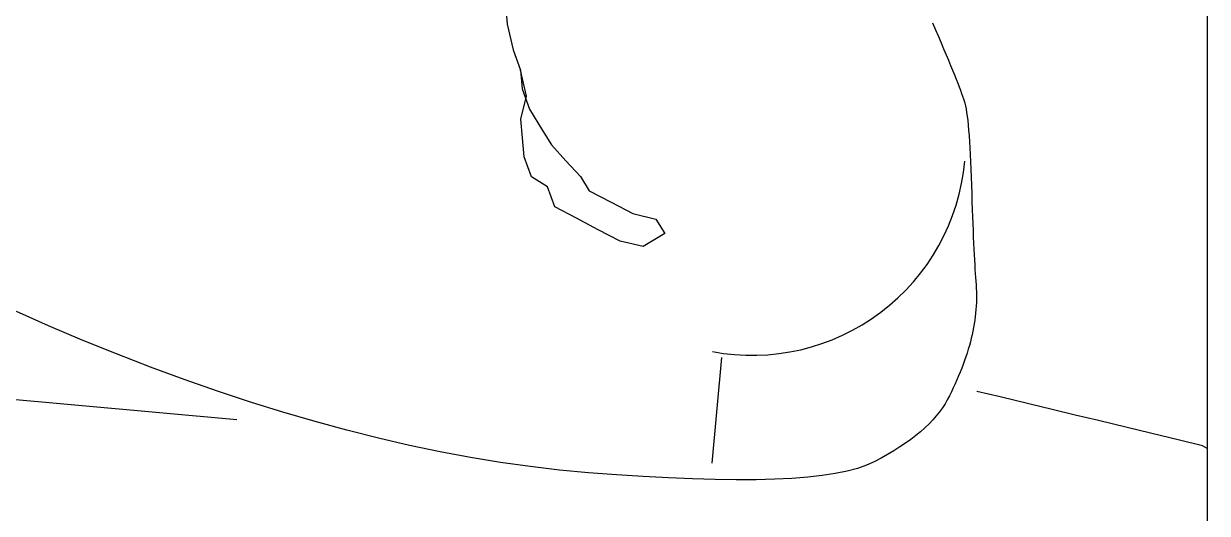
# Model space of a CAD drawing. Header units: metres. Extents: x 1905 to 1922.2, y 1773.7 to 1790.9.
# Drawn here: x 1911.597 to 1911.9294, y 1789.2966 to 1789.4341 of the extents above; entities that cross this region are included whole.
import ezdxf

# ---------------------------------------------------------------- set-up
doc = ezdxf.new("R2010")
doc.units = ezdxf.units.M

# ---------------------------------------------------------------- blocks, each defined once
blk = doc.blocks.new('scrivania_4')
at = {"linetype": 'Continuous'}
for p, q in [((306.5096710676091, 147.5767956288964), (306.5096710676091, 146.8693675649483)), ((306.312549232541, 147.2650657994272), (306.3129989863876, 147.2597989039969)), ((306.3129989863876, 147.2597989039969), (306.3146827915637, 147.252515838356)), ((306.4324795620153, 147.2601372316731), (306.4333202918826, 147.2581962893018)), ((306.4333202918826, 147.2581962893018), (306.4341279788298, 147.2563188541371)), ((306.4341279788298, 147.2563188541371), (306.4348951731956, 147.2545252363398)), ((306.4348951731956, 147.2545252363398), (306.4356218749829, 147.2528154359088)), ((306.4356218749829, 147.2528154359088), (306.4363071120135, 147.2511896870928)), ((306.3146827915637, 147.252515838356), (306.3167580251441, 147.2468572802727)), ((306.4363071120135, 147.2511896870928), (306.4369535665694, 147.249646314971)), ((306.4369535665694, 147.249646314971), (306.4375587906172, 147.2481879666411)), ((306.3167580251441, 147.2468572802727), (306.3172089854163, 147.2415911227708)), ((306.3184418303201, 147.2395742146318), (306.3167580251441, 147.2468572802727)), ((306.4375587906172, 147.2481879666411), (306.4381242600141, 147.246812229253)), ((306.4381242600141, 147.246812229253), (306.438648498902, 147.245521515656)), ((306.438648498902, 147.245521515656), (306.4391337210684, 147.244312206577)), ((306.4391337210684, 147.244312206577), (306.4395777127258, 147.2431879212891)), ((306.4395777127258, 147.2431879212891), (306.4399819497332, 147.2421462469438)), ((306.3168756482048, 147.2330742400482), (306.3184418303201, 147.2395742146318)), ((306.3172089854163, 147.2415911227708), (306.3192842189967, 147.2359325646867)), ((306.4399819497332, 147.2421462469438), (306.4403449562308, 147.2411895963896)), ((306.4403449562308, 147.2411895963896), (306.4406691802553, 147.2403153225296)), ((306.4406691802553, 147.2403153225296), (306.4409519395224, 147.2395251002845)), ((306.4409519395224, 147.2395251002845), (306.4411951783879, 147.2388184611582)), ((306.4411951783879, 147.2388184611582), (306.4413971867436, 147.2381968458239)), ((306.4413971867436, 147.2381968458239), (306.4415765424603, 147.2375580590624)), ((306.4415765424603, 147.2375580590624), (306.4417486022569, 147.2368078821319)), ((306.4417486022569, 147.2368078821319), (306.4419131318875, 147.2359453428571)), ((306.3173263742285, 147.2278071103701), (306.3168756482048, 147.2330742400482)), ((306.3192842189967, 147.2359325646867), (306.3229849323118, 147.2298823439505)), ((306.4419131318875, 147.2359453428571), (306.4420713377751, 147.2349711791667)), ((306.4420713377751, 147.2349711791667), (306.4422227514244, 147.2338834467055)), ((306.4422227514244, 147.2338834467055), (306.4423666349069, 147.2326833518991)), ((306.3229849323118, 147.2298823439505), (306.325451828546, 147.225849265601)), ((306.4423666349069, 147.2326833518991), (306.4425039603987, 147.2313706605)), ((306.4425039603987, 147.2313706605), (306.4426339899721, 147.2299465789329)), ((306.4426339899721, 147.2299465789329), (306.4427569930579, 147.2284079564188)), ((306.3177771002522, 147.2225399806912), (306.3173263742285, 147.2278071103701)), ((306.4427569930579, 147.2284079564188), (306.4428736724024, 147.226757709489)), ((306.4428736724024, 147.226757709489), (306.4429828215791, 147.2249951002132)), ((306.325451828546, 147.225849265601), (306.3295432323368, 147.2214247588472)), ((306.4429828215791, 147.2249951002132), (306.4430846748376, 147.2231211007702)), ((306.4430846748376, 147.2231211007702), (306.4431807080339, 147.2211332983088)), ((306.3198525680812, 147.2168823947841), (306.3177771002522, 147.2225399806912)), ((306.3295432323368, 147.2214247588472), (306.3336356083048, 147.2170000178448)), ((306.4431807080339, 147.2211332983088), (306.4432692110634, 147.2190331335023)), ((306.3243354002773, 147.2140823955879), (306.3198525680812, 147.2168823947841)), ((306.3336356083048, 147.2170000178448), (306.336102504539, 147.2129669394953)), ((306.4432692110634, 147.2190331335023), (306.4433501839251, 147.2168206063507)), ((306.4433501839251, 147.2168206063507), (306.4434238608676, 147.214496689031)), ((306.3264108681053, 147.2084248096808), (306.3243354002773, 147.2140823955879)), ((306.336102504539, 147.2129669394953), (306.3422108164689, 147.2097752776463)), ((306.4434238608676, 147.214496689031), (306.4434959684443, 147.2121577205626)), ((306.3422108164689, 147.2097752776463), (306.3483203348235, 147.2065843537248)), ((306.4434959684443, 147.2121577205626), (306.4435678056345, 147.2099072785131)), ((306.4435678056345, 147.2099072785131), (306.443641082544, 147.2077439222103)), ((306.3325201522132, 147.2052329135831), (306.3264108681053, 147.2084248096808)), ((306.3483203348235, 147.2065843537248), (306.3548203094072, 147.2050181716095)), ((306.443641082544, 147.2077439222103), (306.4437148269956, 147.2056678859008)), ((306.3386284641431, 147.2020412517331), (306.3325201522132, 147.2052329135831)), ((306.3548203094072, 147.2050181716095), (306.3572872056404, 147.20098509326)), ((306.4437148269956, 147.2056678859008), (306.4437907490958, 147.203677728914)), ((306.4437907490958, 147.203677728914), (306.4438654286316, 147.201776332593)), ((306.3447370103215, 147.1988505620602), (306.3386284641431, 147.2020412517331)), ((306.3572872056404, 147.20098509326), (306.3512369849043, 147.1972843799449)), ((306.4438654286316, 147.201776332593), (306.4439422858161, 147.1999608155947)), ((306.4439422858161, 147.1999608155947), (306.4440188726142, 147.1982338250145)), ((306.3512369849043, 147.1972843799449), (306.3447370103215, 147.1988505620602)), ((306.4440188726142, 147.1982338250145), (306.4440974028123, 147.1965917415801)), ((306.4440974028123, 147.1965917415801), (306.444175662624, 147.1950381845636)), ((306.444175662624, 147.1950381845636), (306.4442563343321, 147.1935714790461)), ((306.4442563343321, 147.1935714790461), (306.4443365014051, 147.1921923277705)), ((306.4443365014051, 147.1921923277705), (306.4444188461259, 147.1908990558168)), ((306.4444188461259, 147.1908990558168), (306.4445009204612, 147.189694310282)), ((306.4445009204612, 147.189694310282), (306.4445844345148, 147.1885766504938)), ((306.4445844345148, 147.1885766504938), (306.4446674439343, 147.1875465449475)), ((306.4446674439343, 147.1875465449475), (306.4447425935225, 147.186556392161)), ((306.4447425935225, 147.186556392161), (306.4447961561566, 147.1855662976986)), ((306.4447961561566, 147.1855662976986), (306.4448296076946, 147.1845738487109)), ((306.4448296076946, 147.1845738487109), (306.4448414722776, 147.1835814580454)), ((306.4448414722776, 147.1835814580454), (306.4448339636931, 147.1825855064299)), ((306.4447551930227, 147.1805894209656), (306.4446851373616, 147.1795900250454)), ((306.444804633906, 147.1815886409604), (306.4447551930227, 147.1805894209656)), ((306.4448339636931, 147.1825855064299), (306.444804633906, 147.1815886409604)), ((306.1842057251881, 147.1750433018533), (306.1752231769208, 147.1790406649379)), ((306.4443528631266, 147.1765760000235), (306.4441996807966, 147.1755688609201)), ((306.444484224254, 147.1775822252739), (306.4443528631266, 147.1765760000235)), ((306.4445954742853, 147.1785860959981), (306.444484224254, 147.1775822252739)), ((306.4446851373616, 147.1795900250454), (306.4445954742853, 147.1785860959981)), ((306.1936700268745, 147.1710388929587), (306.1842057251881, 147.1750433018533)), ((306.4438329828465, 147.1735475191354), (306.443619701475, 147.1725342886302)), ((306.4440271252981, 147.1745581608657), (306.4438329828465, 147.1735475191354)), ((306.4441996807966, 147.1755688609201), (306.4440271252981, 147.1745581608657)), ((306.2033246159338, 147.1671326406504), (306.1936700268745, 147.1710388929587)), ((306.4431296546629, 147.1705004946079), (306.4428512494862, 147.169473125854)), ((306.4433848331485, 147.1715211164483), (306.4431296546629, 147.1705004946079)), ((306.443619701475, 147.1725342886302), (306.4433848331485, 147.1715211164483)), ((306.0383861838066, 147.1668887297328), (306.2371067838078, 147.1486847041706)), ((306.2128769837748, 147.1634382274851), (306.2033246159338, 147.1671326406504)), ((306.4422296551322, 147.1673928534055), (306.441886465954, 147.166339949712)), ((306.4425520656544, 147.1684363630866), (306.4422296551322, 147.1673928534055)), ((306.4428512494862, 147.169473125854), (306.4425520656544, 147.1684363630866)), ((306.2223266619005, 147.1599537091097), (306.2128769837748, 147.1634382274851)), ((306.3732233976, 147.1661260997289), (306.3705062130277, 147.1364644984169)), ((306.4407204899937, 147.1631359314442), (306.4402883179466, 147.1620509801451)), ((306.4411318833847, 147.1642114887309), (306.4407204899937, 147.1631359314442)), ((306.4415200500855, 147.1652802991039), (306.4411318833847, 147.1642114887309)), ((306.441886465954, 147.166339949712), (306.4415200500855, 147.1652802991039)), ((306.2316736503119, 147.1566790855222), (306.2223266619005, 147.1599537091097)), ((306.4393574797443, 147.1598569832804), (306.4388580756615, 147.1587491441396)), ((306.4398336571378, 147.1609580755066), (306.4393574797443, 147.1598569832804)), ((306.4402883179466, 147.1620509801451), (306.4398336571378, 147.1609580755066)), ((306.240918921186, 147.1536141224769), (306.2316736503119, 147.1566790855222)), ((306.4377940149964, 147.1565059865652), (306.4372288547349, 147.1553728467343)), ((306.4383376586741, 147.1576309388101), (306.4377940149964, 147.1565059865652)), ((306.4388580756615, 147.1587491441396), (306.4383376586741, 147.1576309388101)), ((306.4514533605827, 147.1550600826404), (306.444953386, 147.1566262647557)), ((306.2500605301677, 147.1507592884682), (306.240918921186, 147.1536141224769)), ((306.4359999582659, 147.1530902029881), (306.4352730305629, 147.1519559251938)), ((306.4366404677824, 147.1542329599879), (306.4359999582659, 147.1530902029881)), ((306.4372288547349, 147.1553728467343), (306.4366404677824, 147.1542329599879)), ((306.4595788149002, 147.1531022378713), (306.4514533605827, 147.1550600826404)), ((306.4660787894829, 147.151536055756), (306.4595788149002, 147.1531022378713)), ((306.2590994494351, 147.1481143492483), (306.2500605301677, 147.1507592884682)), ((306.4344601883533, 147.150827948004), (306.4335619001333, 147.1497082157703)), ((306.4352730305629, 147.1519559251938), (306.4344601883533, 147.150827948004)), ((306.4725797362428, 147.1499696393921), (306.4660787894829, 147.151536055756)), ((306.4790797108265, 147.1484034572768), (306.4725797362428, 147.1499696393921)), ((306.2680361474843, 147.1456812491715), (306.2590994494351, 147.1481143492483)), ((306.4315099930238, 147.1474891289727), (306.4303554019582, 147.1463900086565)), ((306.4325786695838, 147.1485945498926), (306.4315099930238, 147.1474891289727)), ((306.4335619001333, 147.1497082157703), (306.4325786695838, 147.1485945498926)), ((306.4872051651439, 147.1464456125086), (306.4790797108265, 147.1484034572768)), ((306.4937051397267, 147.1448794303933), (306.4872051651439, 147.1464456125086)), ((306.2768716316762, 147.1434556310342), (306.2680361474843, 147.1456812491715)), ((306.2856039224728, 147.1414420862884), (306.2768716316762, 147.1434556310342)), ((306.4263777814588, 147.1431372565658), (306.4248804693591, 147.1420672273716)), ((306.4277894132995, 147.1442145585415), (306.4263777814588, 147.1431372565658)), ((306.4291143927051, 147.1452993675448), (306.4277894132995, 147.1442145585415)), ((306.4303554019582, 147.1463900086565), (306.4291143927051, 147.1452993675448)), ((306.5018305940441, 147.1429215856242), (306.4937051397267, 147.1448794303933)), ((306.294233523555, 147.1396384363306), (306.2856039224728, 147.1414420862884)), ((306.4216300108112, 147.1399497252523), (306.4198766301135, 147.138901280151)), ((306.4232977112499, 147.1410054431344), (306.4216300108112, 147.1399497252523)), ((306.4248804693591, 147.1420672273716), (306.4232977112499, 147.1410054431344)), ((306.5083305686269, 147.1413554035089), (306.5018305940441, 147.1429215856242)), ((306.5096710676091, 147.1405933642718), (306.5083305686269, 147.1413554035089)), ((306.302760434922, 147.1380446811627), (306.294233523555, 147.1396384363306)), ((306.3111856287517, 147.136660586536), (306.302760434922, 147.1380446811627)), ((306.319507160689, 147.1354866209458), (306.3111856287517, 147.136660586536)), ((306.4161120900155, 147.1368274147144), (306.4139547642801, 147.135848528269)), ((306.4180375691578, 147.1378601078304), (306.4161120900155, 147.1368274147144)), ((306.4198766301135, 147.138901280151), (306.4180375691578, 147.1378601078304)), ((306.3277262371605, 147.1345235223225), (306.319507160689, 147.1354866209458)), ((306.3358428581653, 147.1337712906643), (306.3277262371605, 147.1345235223225)), ((306.343719244973, 147.1331746627693), (306.3358428581653, 147.1337712906643)), ((306.3512127227862, 147.1326836696289), (306.343719244973, 147.1331746627693)), ((306.4051921383427, 147.1335440377234), (306.401509747617, 147.1329850783841)), ((306.4084943023556, 147.1342069568973), (306.4051921383427, 147.1335440377234)), ((306.41141452955, 147.1349752765782), (306.4084943023556, 147.1342069568973)), ((306.4139547642801, 147.135848528269), (306.41141452955, 147.1349752765782)), ((306.3583259738873, 147.1322966363223), (306.3512127227862, 147.1326836696289)), ((306.3650575224176, 147.1320159756988), (306.3583259738873, 147.1322966363223)), ((306.371408844235, 147.131839274909), (306.3650575224176, 147.1320159756988)), ((306.377378229234, 147.1317679746262), (306.371408844235, 147.131839274909)), ((306.3829676217686, 147.1318016063542), (306.377378229234, 147.1317679746262)), ((306.3881741053085, 147.1319408728359), (306.3829676217686, 147.1318016063542)), ((306.3930013343127, 147.1321838649046), (306.3881741053085, 147.1319408728359)), ((306.3974456543203, 147.132532491727), (306.3930013343127, 147.1321838649046)), ((306.401509747617, 147.1329850783841), (306.3974456543203, 147.132532491727))]:
    blk.add_line(p, q, dxfattribs=at)
blk.add_arc((306.3818310158588, 147.2267427208753), 0.06, 259.2851084096102, 354.7659634182874, dxfattribs=at)

msp = doc.modelspace()

# ---------------------------------------------------------------- block references
msp.add_blockref('scrivania_4', (1605.419731518952, 1642.174215386854))

doc.saveas('drawing.dxf')
